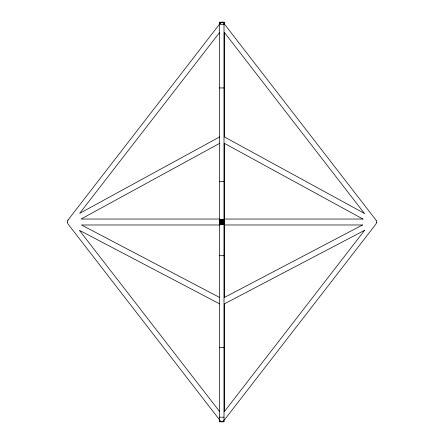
<?xml version="1.0" encoding="UTF-8"?>
<svg xmlns="http://www.w3.org/2000/svg" width="444" height="444" viewBox="0 0 444 444"><rect width="100%" height="100%" fill="white"/><g stroke="black" fill="none" stroke-linecap="round" stroke-linejoin="round"><path stroke-width="0.67" d="M376.212 220.418L376.529 222.583M376.523 222.622L375.901 224.109L226.534 417.194L222.866 421.606L221.711 421.8L220.618 421.228L197.219 391.02L68.099 224.109L67.482 222.644M67.804 220.385L67.471 222.588M67.832 220.335L68.093 219.924M68.099 219.913L220.374 23.066C221.695 21.195 224.325 22.855 224.825 24.62L376.185 220.363M219.702 32.329L79.665 213.359L219.702 136.869M219.702 143.307L81.052 219.042L219.702 219.042M224.004 22.272L219.419 22.322L224.004 22.378M219.419 22.433L221.384 22.478M222.694 22.433L224.004 22.478M219.419 22.577L221.384 22.527M222.694 22.527L224.004 22.577M221.384 22.616L219.419 22.661L221.384 22.716M222.694 22.616L224.004 22.661L222.694 22.716M219.419 22.822L221.384 22.822M222.694 22.822L224.004 22.822M219.419 22.944L220.729 22.944M219.419 23.044L220.729 23.06M219.419 24.62L224.004 24.62M219.419 87.945L224.004 87.945M219.419 181.402L224.004 181.402M219.419 219.924L224.004 219.935M219.419 220.085L224.004 220.008M219.419 220.157L224.004 220.157M219.419 220.23L224.004 220.23M219.419 220.363L224.004 220.296M219.419 220.379L224.004 220.446M219.419 220.479L224.004 220.529L219.419 220.629M219.419 220.712L224.004 220.712M219.419 220.796L224.004 220.796M219.419 220.879L224.004 220.879M219.419 220.984L224.004 220.984M219.419 221.09L224.004 221.09M219.419 221.195L224.004 221.195M219.419 221.273L224.004 221.273M219.419 221.351L224.004 221.351M219.419 221.428L224.004 221.439M219.419 221.523L224.004 221.523M219.419 221.584L224.004 221.65M219.419 221.767L224.004 221.767M219.419 221.889L224.004 221.889M219.419 222.011L224.004 222.022M219.419 222.111L224.004 222.111M219.419 222.194L224.004 222.194M219.419 222.278L224.004 222.278M219.419 222.377L224.004 222.377M219.419 222.477L224.004 222.477M219.419 222.583L224.004 222.583M219.419 222.588L224.004 222.611M219.419 222.716L224.004 222.771M219.419 222.788L224.004 222.827M219.419 222.921L224.004 222.921M219.419 223.027L224.004 223.027M219.419 223.132L224.004 223.132M219.419 223.221L224.004 223.221M219.419 223.304L224.004 223.304M219.419 223.388L224.004 223.388M219.419 223.471L224.004 223.471M219.419 223.56L224.004 223.56M219.419 223.676L224.004 223.665M219.419 223.721L224.004 223.765M219.419 223.837L224.004 223.826M219.419 223.92L224.004 223.92M219.419 224.009L224.004 224.009M219.419 224.109L224.004 224.092M219.702 224.98L81.48 224.98L219.702 297.508M219.419 255.7L224.004 255.7M219.419 347.624L224.004 347.624M219.419 417.194L224.004 417.194M219.419 421.606L224.004 421.606M219.702 303.912L79.359 230.269L219.702 411.688M364.641 230.269L224.298 411.688L224.298 303.912L364.641 230.269M362.52 224.98L224.298 297.508L224.298 224.98L362.52 224.98M224.004 22.2L219.419 22.211L219.419 421.8L224.004 421.8L224.004 22.2M362.948 219.042L224.298 219.042L224.298 143.307L362.948 219.042M364.335 213.359L224.298 136.869L224.298 32.329L364.335 213.359"/></g></svg>
